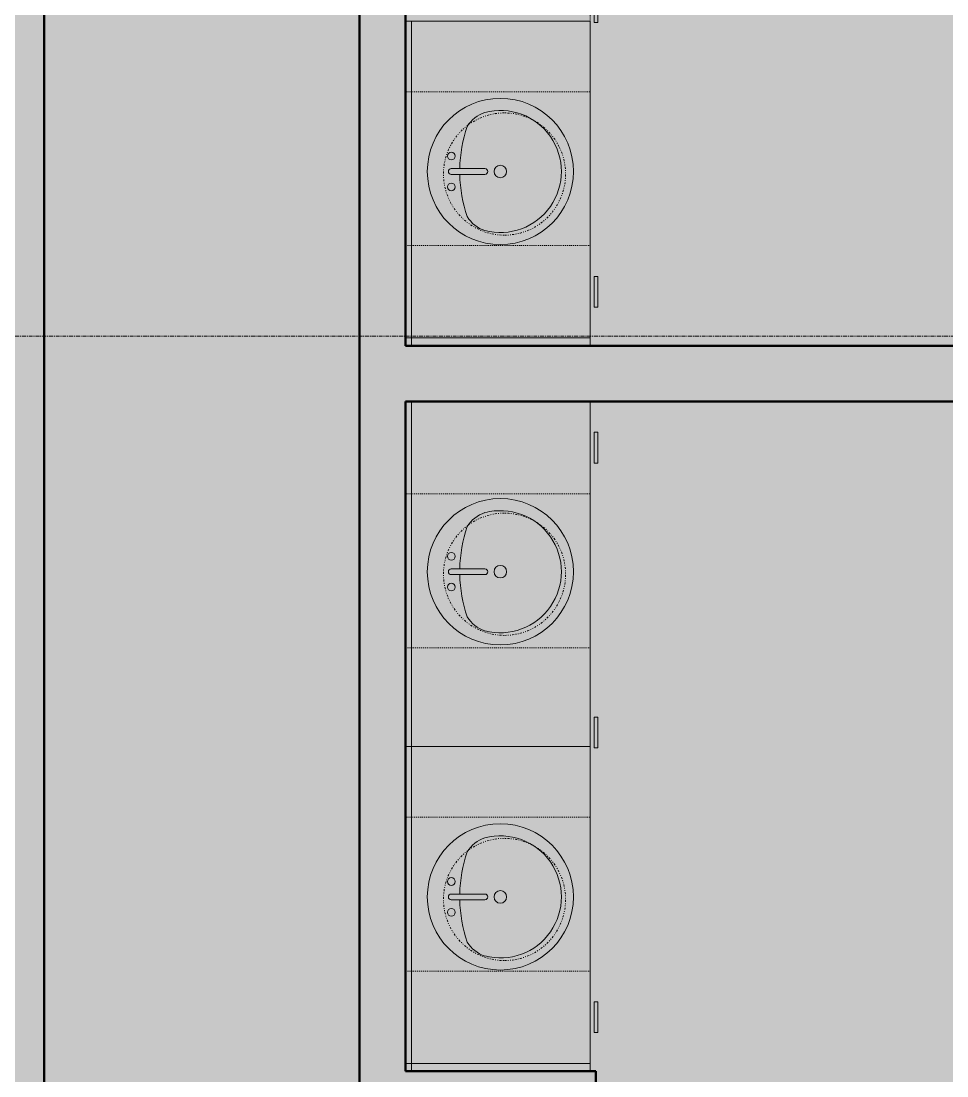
# Model space of a CAD drawing. Header units: inches. Extents: x -223 to 3310, y -687 to 1630.
# Drawn here: x 1773 to 1893.4, y 551.9 to 688.9 of the extents above; entities that cross this region are included whole.
import ezdxf

# ---------------------------------------------------------------- set-up
doc = ezdxf.new("R2010")
doc.units = ezdxf.units.IN
doc.header["$MEASUREMENT"] = 0
for name, pattern in [('Dash', [0.25, 0.125, -0.125]), ('Dash dot dot', [0.8125, 0.25, -0.1875, 0, -0.1875, 0, -0.1875]), ('Grid Line 1_2_', [0.875, 0.5, -0.125, 0.125, -0.125])]:
    doc.linetypes.add(name, pattern=pattern)
for name, color, linetype, lineweight in [('A-FLOR-PATT', 8, 'Continuous', 13), ('A-WALL', 113, 'Continuous', 13), ('I-WALL', 2, 'Continuous', 13), ('P-SANR-FIXT', 6, 'Continuous', 9), ('Q-CASE', 31, 'Continuous', 9), ('S-GRID', 1, 'Continuous', 9)]:
    doc.layers.add(name, color=color, linetype=linetype, lineweight=lineweight)

# ---------------------------------------------------------------- blocks, each defined once
blk = doc.blocks.new('Vanity Counter Top w Round Sink Hole - 24_ Depth-993721-Level 2')
at = {"layer": 'Q-CASE'}
for p, q in [((-10.09, 0), (-52.26, 0)), ((-52.26, 0), (-52.26, -24)), ((-10.09, -24), (-10.09, 0)), ((-52.26, -0.75), (-10.09, -0.75)), ((-52.26, -24), (-10.09, -24))]:
    blk.add_line(p, q, dxfattribs=at)
at = {"layer": 'Q-CASE', "linetype": 'Dash dot dot'}
for start, end in [(0, 180), (180, 360)]:
    blk.add_arc((-29.96, -12.86), 7.94, start, end, dxfattribs=at)
blk = doc.blocks.new('Sink Vanity-Round - 19_ x 19_-754110-Level 2')
at = {"layer": 'P-SANR-FIXT'}
for p, q in [((3.43, 9.73), (3.43, 5.36)), ((4.18, 9.73), (4.18, 5.36))]:
    blk.add_line(p, q, dxfattribs=at)
for centre, radius, start, end in [((3.81, 3.35), 9.5, 90, 270), ((3.81, 3.35), 9.5, 270, 90), ((1.81, 9.73), 0.5, 360, 180), ((1.81, 9.73), 0.5, 180, 360), ((3.81, 9.73), 0.375, 360, 180), ((5.81, 9.73), 0.5, 360, 180), ((5.81, 9.73), 0.5, 180, 360), ((3.81, -9.17), 17.81, 91.2067, 109.2086), ((3.81, -9.17), 17.81, 70.7914, 88.7933), ((0.05, 4.11), 4.12, 120.7927, 162.1904), ((7.56, 4.11), 4.12, 17.8096, 59.2073), ((3.81, 3.35), 7.93, 165.3071, 14.6929), ((3.81, 3.35), 0.813, 360, 180), ((3.81, 5.36), 0.375, 180, 360), ((3.81, 3.35), 0.813, 180, 360)]:
    blk.add_arc(centre, radius, start, end, dxfattribs=at)
blk = doc.blocks.new('Vanity Counter Top w Round Sink Hole - 24_ Depth-993582-Level 2')
at = {"layer": 'Q-CASE'}
for p, q in [((-7.43, 0), (-52.26, 0)), ((-52.26, 0), (-52.26, -24)), ((-7.43, -24), (-7.43, 0)), ((-52.26, -0.75), (-7.43, -0.75)), ((-52.26, -24), (-7.43, -24))]:
    blk.add_line(p, q, dxfattribs=at)
at = {"layer": 'Q-CASE', "linetype": 'Dash dot dot'}
for start, end in [(0, 180), (180, 360)]:
    blk.add_arc((-29.88, -12.86), 7.94, start, end, dxfattribs=at)
blk = doc.blocks.new('Base Cabinet-Double Door _ 2 Drawer - 20__D24-2991656-Level 2')
at = {"layer": 'Q-CASE', "linetype": 'Dash'}
for p, q in [((10.74, 0), (-9.26, 0)), ((-9.26, 0), (-9.26, -24)), ((10.74, -24), (10.74, 0)), ((-9.26, -24), (10.74, -24))]:
    blk.add_line(p, q, dxfattribs=at)
blk = doc.blocks.new('Base Cabinet-3 Drawers - 12__D24-2990949-Level 2')
at = {"layer": 'Q-CASE'}
for p, q in [((2.74, 25), (-1.26, 25)), ((-1.26, 25), (-1.26, 25)), ((-1.26, 25), (2.74, 25)), ((2.74, 25), (-1.26, 25)), ((-1.26, 25), (-1.26, 25)), ((-1.26, 25), (2.74, 25)), ((2.74, 25), (-1.26, 25)), ((-1.26, 25), (-1.26, 25)), ((-1.26, 25), (2.74, 25)), ((-1.26, 25), (-1.26, 24.5)), ((-1.26, 25), (-1.26, 24.5)), ((-1.26, 25), (-1.26, 24.5)), ((-1.26, 25), (-1.26, 24.5)), ((-1.26, 25), (-1.26, 24.5)), ((-1.26, 25), (-1.26, 24.5)), ((2.74, 25), (2.74, 25)), ((2.74, 25), (2.74, 25)), ((2.74, 25), (2.74, 25)), ((2.74, 24.5), (2.74, 25)), ((2.74, 25), (2.74, 24.5)), ((2.74, 24.5), (2.74, 25)), ((2.74, 25), (2.74, 24.5)), ((2.74, 24.5), (2.74, 25)), ((2.74, 25), (2.74, 24.5)), ((2.74, 24.5), (-1.26, 24.5)), ((-1.26, 24.5), (-1.26, 24.5)), ((-1.26, 24.5), (2.74, 24.5)), ((2.74, 24.5), (-1.26, 24.5)), ((-1.26, 24.5), (-1.26, 24.5)), ((-1.26, 24.5), (2.74, 24.5)), ((2.74, 24.5), (-1.26, 24.5)), ((-1.26, 24.5), (-1.26, 24.5)), ((-1.26, 24.5), (2.74, 24.5)), ((2.74, 24.5), (2.74, 24.5)), ((2.74, 24.5), (2.74, 24.5)), ((2.74, 24.5), (2.74, 24.5))]:
    blk.add_line(p, q, dxfattribs=at)
at = {"layer": 'Q-CASE', "linetype": 'Dash'}
for p, q in [((-5.26, 24), (6.74, 24)), ((-5.26, 0), (-5.26, 24)), ((6.74, 24), (6.74, 0)), ((6.74, 0), (-5.26, 0))]:
    blk.add_line(p, q, dxfattribs=at)
blk = doc.blocks.new('Base Cabinet-3 Drawers - 22__D24-2986277-Level 2')
at = {"layer": 'Q-CASE'}
for p, q in [((2.74, 25), (-1.26, 25)), ((-1.26, 25), (-1.26, 25)), ((-1.26, 25), (2.74, 25)), ((2.74, 25), (-1.26, 25)), ((-1.26, 25), (-1.26, 25)), ((-1.26, 25), (2.74, 25)), ((2.74, 25), (-1.26, 25)), ((-1.26, 25), (-1.26, 25)), ((-1.26, 25), (2.74, 25)), ((-1.26, 25), (-1.26, 24.5)), ((-1.26, 25), (-1.26, 24.5)), ((-1.26, 25), (-1.26, 24.5)), ((-1.26, 25), (-1.26, 24.5)), ((-1.26, 25), (-1.26, 24.5)), ((-1.26, 25), (-1.26, 24.5)), ((2.74, 25), (2.74, 25)), ((2.74, 25), (2.74, 25)), ((2.74, 25), (2.74, 25)), ((2.74, 24.5), (2.74, 25)), ((2.74, 25), (2.74, 24.5)), ((2.74, 24.5), (2.74, 25)), ((2.74, 25), (2.74, 24.5)), ((2.74, 24.5), (2.74, 25)), ((2.74, 25), (2.74, 24.5)), ((2.74, 24.5), (-1.26, 24.5)), ((-1.26, 24.5), (-1.26, 24.5)), ((-1.26, 24.5), (2.74, 24.5)), ((2.74, 24.5), (-1.26, 24.5)), ((-1.26, 24.5), (-1.26, 24.5)), ((-1.26, 24.5), (2.74, 24.5)), ((2.74, 24.5), (-1.26, 24.5)), ((-1.26, 24.5), (-1.26, 24.5)), ((-1.26, 24.5), (2.74, 24.5)), ((2.74, 24.5), (2.74, 24.5)), ((2.74, 24.5), (2.74, 24.5)), ((2.74, 24.5), (2.74, 24.5))]:
    blk.add_line(p, q, dxfattribs=at)
at = {"layer": 'Q-CASE', "linetype": 'Dash'}
for p, q in [((-10.26, 24), (11.74, 24)), ((-10.26, 0), (-10.26, 24)), ((11.74, 24), (11.74, 0)), ((11.74, 0), (-10.26, 0))]:
    blk.add_line(p, q, dxfattribs=at)
blk = doc.blocks.new('Base Cabinet-Filler - Base Cabinet-Filler D24_-2992518-Level 2')
at = {"layer": 'Q-CASE', "linetype": 'Dash'}
for p, q in [((0.24, 24), (1.24, 24)), ((0.24, 0), (0.24, 24)), ((1.24, 24), (1.24, 0)), ((1.24, 0), (0.24, 0))]:
    blk.add_line(p, q, dxfattribs=at)

msp = doc.modelspace()

# ---------------------------------------------------------------- hatches: boundary and pattern name
at = {"layer": 'A-FLOR-PATT', "lineweight": 9}
h = msp.add_hatch(dxfattribs=at)
h.set_pattern_fill('FP_1', color=256, style=0, pattern_type=2)
h.set_pattern_definition([(0, (0, 0), (30.72, 7.68), [1.267, -21.773, 1.267, -21.773, -122.88]), (0, (0, 0), (30.72, 7.68), [-46.08, 1.267, -44.813, 1.267, -21.773, -53.76]), (0, (0, 0), (30.72, 7.68), [-115.2, 1.267, -14.093, 1.267, -37.133]), (120, (11.52, 3.84), (-22.011075, 22.7643), [1.267, -21.773, 1.267, -21.773, -122.88]), (120, (11.52, 3.84), (-22.011075, 22.7643), [-46.08, 1.267, -44.813, 1.267, -21.773, -53.76]), (120, (11.52, 3.84), (-22.011075, 22.7643), [-115.2, 1.267, -14.093, 1.267, -37.133]), (240, (15.36, 19.2), (-8.708925, -30.4443), [1.267, -21.773, 1.267, -21.773, -122.88]), (240, (15.36, 19.2), (-8.708925, -30.4443), [-46.08, 1.267, -44.813, 1.267, -21.773, -53.76]), (240, (15.36, 19.2), (-8.708925, -30.4443), [-115.2, 1.267, -14.093, 1.267, -37.133])])
h.paths.add_polyline_path([(992.07, 270), (992.07, -145.5), (952.07, -145.5), (952.07, 48), (48, 48), (48, 1248), (1028.25, 1248), (1028.25, 1507.06), (1563.75, 1507.06), (1563.75, 1248), (2544, 1248), (2544, 426), (2544, 425.5), (2367.94, 425.5), (2367.94, 325.25), (2367.94, 196), (2231.44, 196), (2231.44, -161.25), (1980.97, -161.25), (1980.97, 236), (1836, 236), (1836, 212), (1187.5, 212), (1187.5, 236), (1057.07, 236), (1057.07, 270)], flags=0)
h.paths.add_polyline_path([(941, 613), (846, 613), (846, 500), (941, 500)], flags=0)
h.paths.add_polyline_path([(1632.07, 1224), (1632.07, 1046), (1692.07, 1046), (1692.07, 1224)], flags=0)
h.paths.add_polyline_path([(786.15, 748), (712.99, 748), (712.99, 838.87), (664.99, 838.87), (664.99, 426.5), (834.15, 426.5), (834.15, 838.87), (786.15, 838.87)], flags=0)

# ---------------------------------------------------------------- linework, layer by layer
at = {"layer": 'A-WALL', "lineweight": 50}
for p, q in [((1776, 425), (1776, 735)), ((1817, 735), (1817, 425)), ((1823, 646.75), (1823, 733.75)), ((1932, 646.75), (1823, 646.75)), ((1823, 552.5), (1823, 639.5)), ((1823, 639.5), (1932, 639.5))]:
    msp.add_line(p, q, dxfattribs=at)
at = {"layer": 'I-WALL', "lineweight": 50}
for p, q in [((1847.75, 552.5), (1823, 552.5)), ((1847.75, 444.37), (1847.75, 552.5))]:
    msp.add_line(p, q, dxfattribs=at)
at = {"layer": 'S-GRID', "linetype": 'Grid Line 1_2_'}
msp.add_line((-200, 648), (3261.6, 648), dxfattribs=at)

# ---------------------------------------------------------------- block references
at = {"layer": 'P-SANR-FIXT', "rotation": 89.9999999999999}
for p in [(1838.67, 665.57), (1838.67, 613.57), (1838.67, 571.32)]:
    msp.add_blockref('Sink Vanity-Round - 19_ x 19_-754110-Level 2', p, dxfattribs=at)
at = {"layer": 'Q-CASE'}
for name, p, rotation in [('Base Cabinet-3 Drawers - 22__D24-2986277-Level 2', (1823, 691.49), 269.999999999999), ('Vanity Counter Top w Round Sink Hole - 24_ Depth-993721-Level 2', (1823, 699.01), 89.99999999999984), ('Base Cabinet-Double Door _ 2 Drawer - 20__D24-2991656-Level 2', (1823, 669.01), 89.99999999999972), ('Base Cabinet-3 Drawers - 12__D24-2990949-Level 2', (1823, 654.49), 269.999999999999), ('Base Cabinet-Filler - Base Cabinet-Filler D24_-2992518-Level 2', (1847, 646.51), 89.9999999999996), ('Vanity Counter Top w Round Sink Hole - 24_ Depth-993582-Level 2', (1823, 646.93), 89.99999999999984), ('Base Cabinet-3 Drawers - 12__D24-2990949-Level 2', (1823, 634.24), 269.999999999999), ('Base Cabinet-Double Door _ 2 Drawer - 20__D24-2991656-Level 2', (1823, 616.76), 89.99999999999972), ('Base Cabinet-3 Drawers - 22__D24-2986277-Level 2', (1823, 597.24), 269.999999999999), ('Vanity Counter Top w Round Sink Hole - 24_ Depth-993721-Level 2', (1823, 604.76), 89.99999999999984), ('Base Cabinet-Double Door _ 2 Drawer - 20__D24-2991656-Level 2', (1823, 574.76), 89.99999999999972), ('Base Cabinet-3 Drawers - 12__D24-2990949-Level 2', (1823, 560.24), 269.999999999999), ('Base Cabinet-Filler - Base Cabinet-Filler D24_-2992518-Level 2', (1847, 552.26), 89.9999999999996)]:
    msp.add_blockref(name, p, dxfattribs=dict(at, rotation=rotation))

doc.saveas('drawing.dxf')
